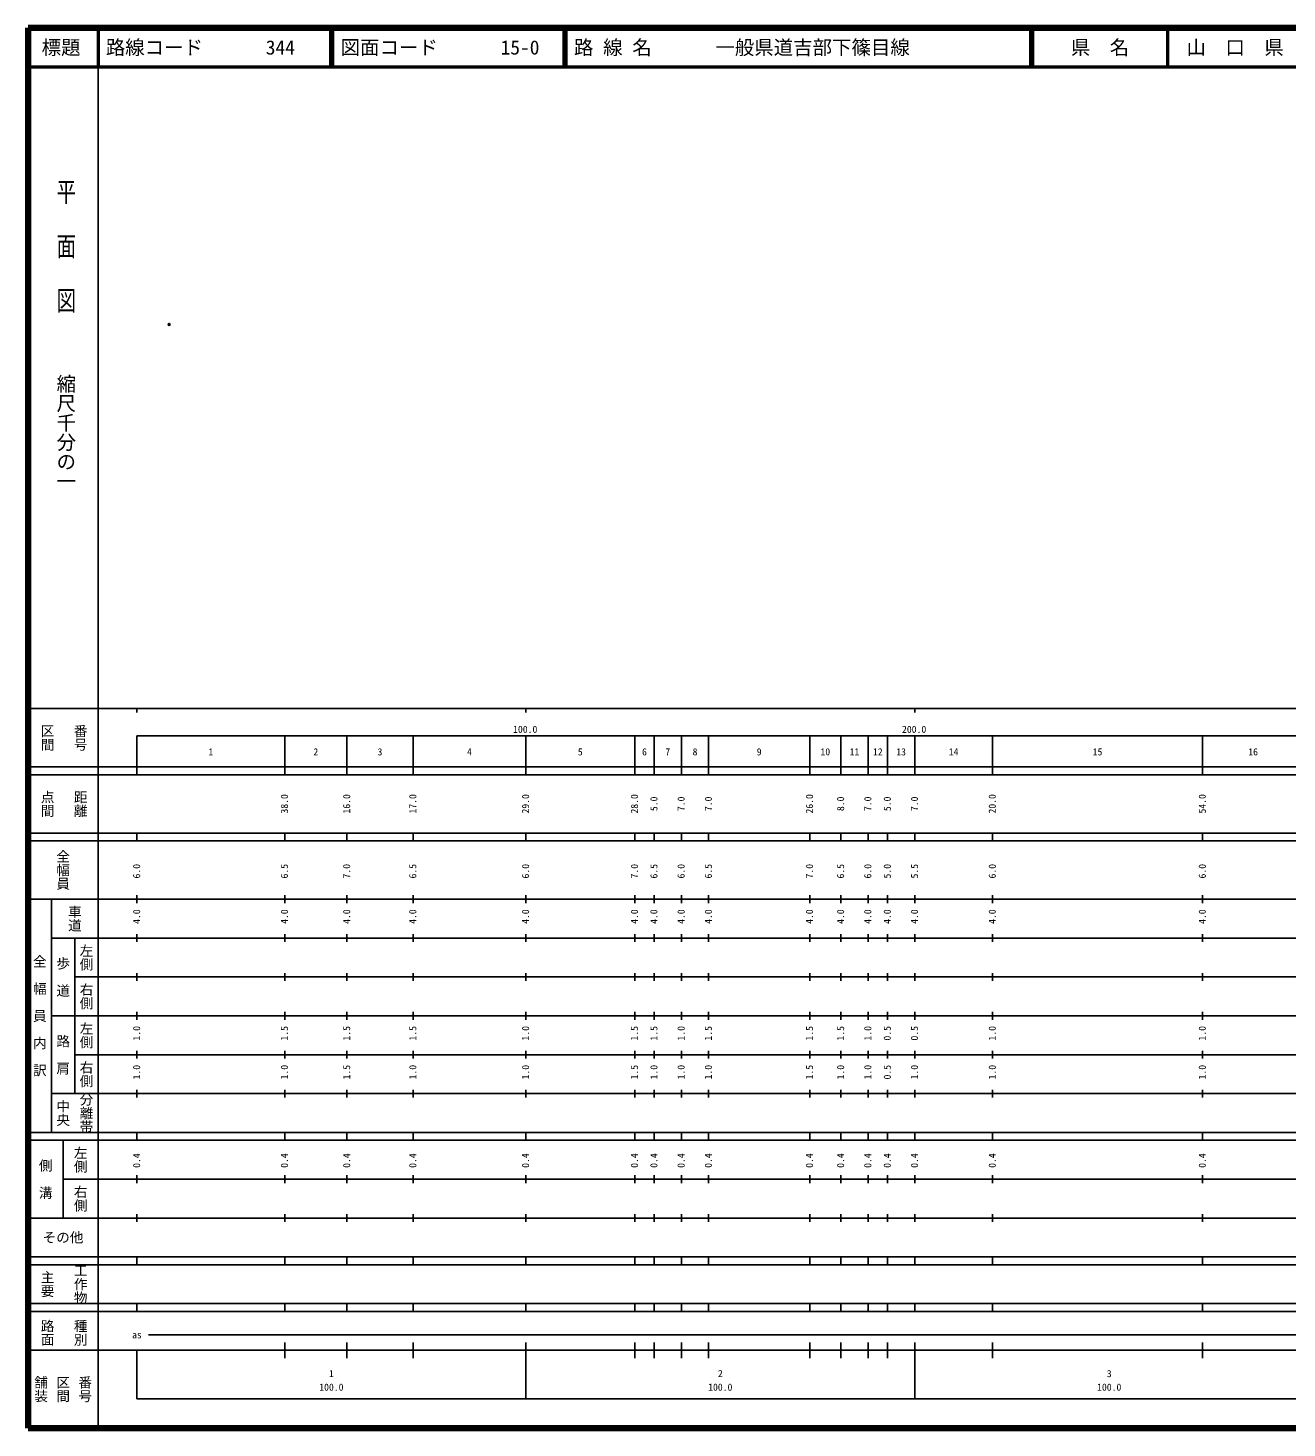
# Model space of a CAD drawing. Units: millimetres on the paper. Extents: x 40 to 680, y 20 to 380.
# Drawn here: x 40 to 363.7, y 20 to 380 of the extents above; entities that cross this region are included whole.
import ezdxf
from ezdxf.enums import TextEntityAlignment as Align

# ---------------------------------------------------------------- set-up
doc = ezdxf.new("R2010")
doc.units = ezdxf.units.MM
doc.header["$PDMODE"] = 32
doc.header["$PDSIZE"] = 0.5
doc.layers.add('M-OTRS', color=6, linetype='Continuous')
doc.layers.add('M-TTL-TXT', color=7, linetype='Continuous')
for name, color, linetype, lineweight in [('M-TTL', 2, 'Continuous', 140), ('M-TTL-BAND', 7, 'Continuous', 25), ('M-TTL-LINE', 7, 'Continuous', 50)]:
    doc.layers.add(name, color=color, linetype=linetype, lineweight=lineweight)
doc.styles.add('@ＭＳ ゴシック', font='')
doc.styles.add('ＭＳ ゴシック', font='')
doc.styles.get('@ＭＳ ゴシック').set_extended_font_data('@MS Gothic')
doc.styles.get('ＭＳ ゴシック').set_extended_font_data('MS Gothic')

msp = doc.modelspace()

# ---------------------------------------------------------------- linework, layer by layer
at = {"layer": 'M-OTRS'}
msp.add_point((76.274, 303.771), dxfattribs=at)
at = {"layer": 'M-TTL'}
for p, q in [((40, 380), (40, 20)), ((680, 380), (40, 380)), ((40, 20), (680, 20))]:
    msp.add_line(p, q, dxfattribs=at)
at = {"layer": 'M-TTL-BAND'}
for p, q in [((58, 370), (58, 20)), ((40, 205), (579, 205)), ((68, 205), (68, 204)), ((168, 205), (168, 204)), ((268, 205), (268, 204)), ((68, 198), (68, 188)), ((68, 198), (589, 198)), ((106, 188), (106, 198)), ((122, 188), (122, 198)), ((139, 188), (139, 198)), ((168, 188), (168, 198)), ((196, 188), (196, 198)), ((201, 188), (201, 198)), ((208, 188), (208, 198)), ((215, 188), (215, 198)), ((241, 188), (241, 198)), ((249, 188), (249, 198)), ((256, 188), (256, 198)), ((261, 188), (261, 198)), ((268, 188), (268, 198)), ((288, 188), (288, 198)), ((342, 188), (342, 198)), ((40, 190), (589, 190)), ((40, 188), (589, 188)), ((40, 173), (589, 173)), ((68, 171), (68, 173)), ((106, 171), (106, 173)), ((122, 171), (122, 173)), ((139, 171), (139, 173)), ((168, 171), (168, 173)), ((196, 171), (196, 173)), ((201, 171), (201, 173)), ((208, 171), (208, 173)), ((215, 171), (215, 173)), ((241, 171), (241, 173)), ((249, 171), (249, 173)), ((256, 171), (256, 173)), ((261, 171), (261, 173)), ((268, 171), (268, 173)), ((288, 171), (288, 173)), ((342, 171), (342, 173)), ((40, 171), (589, 171)), ((40, 156), (589, 156)), ((46, 96), (46, 156)), ((68, 155), (68, 157)), ((106, 155), (106, 157)), ((122, 155), (122, 157)), ((139, 155), (139, 157)), ((168, 155), (168, 157)), ((196, 155), (196, 157)), ((201, 155), (201, 157)), ((208, 155), (208, 157)), ((215, 155), (215, 157)), ((241, 155), (241, 157)), ((249, 155), (249, 157)), ((256, 155), (256, 157)), ((261, 155), (261, 157)), ((268, 155), (268, 157)), ((288, 155), (288, 157)), ((342, 155), (342, 157)), ((46, 146), (589, 146)), ((52, 146), (52, 106)), ((68, 145), (68, 147)), ((106, 145), (106, 147)), ((122, 145), (122, 147)), ((139, 145), (139, 147)), ((168, 145), (168, 147)), ((196, 145), (196, 147)), ((201, 145), (201, 147)), ((208, 145), (208, 147)), ((215, 145), (215, 147)), ((241, 145), (241, 147)), ((249, 145), (249, 147)), ((256, 145), (256, 147)), ((261, 145), (261, 147)), ((268, 145), (268, 147)), ((288, 145), (288, 147)), ((342, 145), (342, 147)), ((68, 135), (68, 137)), ((106, 135), (106, 137)), ((122, 135), (122, 137)), ((139, 135), (139, 137)), ((168, 135), (168, 137)), ((196, 135), (196, 137)), ((201, 135), (201, 137)), ((208, 135), (208, 137)), ((215, 135), (215, 137)), ((241, 135), (241, 137)), ((249, 135), (249, 137)), ((256, 135), (256, 137)), ((261, 135), (261, 137)), ((268, 135), (268, 137)), ((288, 135), (288, 137)), ((342, 135), (342, 137)), ((52, 136), (589, 136)), ((46, 126), (589, 126)), ((68, 125), (68, 127)), ((106, 125), (106, 127)), ((122, 125), (122, 127)), ((139, 125), (139, 127)), ((168, 125), (168, 127)), ((196, 125), (196, 127)), ((201, 125), (201, 127)), ((208, 125), (208, 127)), ((215, 125), (215, 127)), ((241, 125), (241, 127)), ((249, 125), (249, 127)), ((256, 125), (256, 127)), ((261, 125), (261, 127)), ((268, 125), (268, 127)), ((288, 125), (288, 127)), ((342, 125), (342, 127)), ((52, 116), (589, 116)), ((68, 115), (68, 117)), ((106, 115), (106, 117)), ((122, 115), (122, 117)), ((139, 115), (139, 117)), ((168, 115), (168, 117)), ((196, 115), (196, 117)), ((201, 115), (201, 117)), ((208, 115), (208, 117)), ((215, 115), (215, 117)), ((241, 115), (241, 117)), ((249, 115), (249, 117)), ((256, 115), (256, 117)), ((261, 115), (261, 117)), ((268, 115), (268, 117)), ((288, 115), (288, 117)), ((342, 115), (342, 117)), ((46, 106), (589, 106)), ((68, 105), (68, 107)), ((106, 105), (106, 107)), ((122, 105), (122, 107)), ((139, 105), (139, 107)), ((168, 105), (168, 107)), ((196, 105), (196, 107)), ((201, 105), (201, 107)), ((208, 105), (208, 107)), ((215, 105), (215, 107)), ((241, 105), (241, 107)), ((249, 105), (249, 107)), ((256, 105), (256, 107)), ((261, 105), (261, 107)), ((268, 105), (268, 107)), ((288, 105), (288, 107)), ((342, 105), (342, 107)), ((40, 96), (589, 96)), ((40, 94), (589, 94)), ((49, 94), (49, 74)), ((68, 94), (68, 96)), ((106, 94), (106, 96)), ((122, 94), (122, 96)), ((139, 94), (139, 96)), ((168, 94), (168, 96)), ((196, 94), (196, 96)), ((201, 94), (201, 96)), ((208, 94), (208, 96)), ((215, 94), (215, 96)), ((241, 94), (241, 96)), ((249, 94), (249, 96)), ((256, 94), (256, 96)), ((261, 94), (261, 96)), ((268, 94), (268, 96)), ((288, 94), (288, 96)), ((342, 94), (342, 96)), ((49, 84), (589, 84)), ((68, 83), (68, 85)), ((106, 83), (106, 85)), ((122, 83), (122, 85)), ((139, 83), (139, 85)), ((168, 83), (168, 85)), ((196, 83), (196, 85)), ((201, 83), (201, 85)), ((208, 83), (208, 85)), ((215, 83), (215, 85)), ((241, 83), (241, 85)), ((249, 83), (249, 85)), ((256, 83), (256, 85)), ((261, 83), (261, 85)), ((268, 83), (268, 85)), ((288, 83), (288, 85)), ((342, 83), (342, 85)), ((40, 74), (589, 74)), ((68, 73), (68, 75)), ((106, 73), (106, 75)), ((122, 73), (122, 75)), ((139, 73), (139, 75)), ((168, 73), (168, 75)), ((196, 73), (196, 75)), ((201, 73), (201, 75)), ((208, 73), (208, 75)), ((215, 73), (215, 75)), ((241, 73), (241, 75)), ((249, 73), (249, 75)), ((256, 73), (256, 75)), ((261, 73), (261, 75)), ((268, 73), (268, 75)), ((288, 73), (288, 75)), ((342, 73), (342, 75)), ((40, 64), (579, 64)), ((40, 62), (579, 62)), ((68, 62), (68, 64)), ((106, 62), (106, 64)), ((122, 62), (122, 64)), ((139, 62), (139, 64)), ((168, 62), (168, 64)), ((196, 62), (196, 64)), ((201, 62), (201, 64)), ((208, 62), (208, 64)), ((215, 62), (215, 64)), ((241, 62), (241, 64)), ((249, 62), (249, 64)), ((256, 62), (256, 64)), ((261, 62), (261, 64)), ((268, 62), (268, 64)), ((288, 62), (288, 64)), ((342, 62), (342, 64)), ((40, 52), (579, 52)), ((68, 50), (68, 52)), ((106, 50), (106, 52)), ((122, 50), (122, 52)), ((139, 50), (139, 52)), ((168, 50), (168, 52)), ((196, 50), (196, 52)), ((201, 50), (201, 52)), ((208, 50), (208, 52)), ((215, 50), (215, 52)), ((241, 50), (241, 52)), ((249, 50), (249, 52)), ((256, 50), (256, 52)), ((261, 50), (261, 52)), ((268, 50), (268, 52)), ((288, 50), (288, 52)), ((342, 50), (342, 52)), ((40, 50), (579, 50)), ((71, 44), (586, 44)), ((40, 40), (579, 40)), ((68, 40), (68, 27.5)), ((106, 38), (106, 42)), ((122, 38), (122, 42)), ((139, 38), (139, 42)), ((168, 27.5), (168, 42)), ((196, 38), (196, 42)), ((201, 38), (201, 42)), ((208, 38), (208, 42)), ((215, 38), (215, 42)), ((241, 38), (241, 42)), ((249, 38), (249, 42)), ((256, 38), (256, 42)), ((261, 38), (261, 42)), ((268, 27.5), (268, 42)), ((288, 38), (288, 42)), ((342, 38), (342, 42)), ((68, 27.5), (579, 27.5))]:
    msp.add_line(p, q, dxfattribs=at)
at = {"layer": 'M-TTL-LINE'}
for p, q in [((58, 380), (58, 370)), ((117.75, 380), (117.75, 370)), ((118.25, 380), (118.25, 370)), ((177.75, 380), (177.75, 370)), ((178.25, 380), (178.25, 370)), ((297.75, 380), (297.75, 370)), ((298.25, 380), (298.25, 370)), ((333, 380), (333, 370)), ((40, 370), (680, 370))]:
    msp.add_line(p, q, dxfattribs=at)

# ---------------------------------------------------------------- texts
at = {"layer": 'M-TTL-BAND', "style": '@ＭＳ ゴシック', "width": 1.4}
msp.add_text('平  面  図', height=3.666, rotation=270, dxfattribs=at).set_placement((49.777, 306.475), align=Align.MIDDLE_RIGHT)
at = {"layer": 'M-TTL-BAND', "style": '@ＭＳ ゴシック'}
msp.add_text('縮尺千分の一', height=3.666, rotation=270, dxfattribs=at).set_placement((49.777, 261.03), align=Align.MIDDLE_RIGHT)
for s, p in [('区間', (45, 197.5)), ('番号', (53.5, 197.5)), ('点間', (45, 180.5)), ('距離', (53.5, 180.5)), ('全幅員', (49, 163.5)), ('車道', (52, 151)), ('左側', (55, 141)), ('全\u3000幅\u3000員\u3000内\u3000訳', (43, 126)), ('歩\u3000道', (49, 136)), ('右側', (55, 131)), ('左側', (55, 121)), ('路\u3000肩', (49, 116)), ('右側', (55, 111)), ('分離帯', (55, 101)), ('中央', (49, 101)), ('左側', (53.5, 89)), ('側\u3000溝', (44.5, 84)), ('右側', (53.5, 79)), ('工作物', (53.5, 57)), ('主要', (45, 57)), ('路面', (45, 44.5)), ('種別', (53.5, 44.5)), ('舗装', (43.333, 30)), ('区間', (49, 30)), ('番号', (54.667, 30))]:
    msp.add_text(s, height=2.566, rotation=270, dxfattribs=at).set_placement(p, align=Align.MIDDLE_CENTER)
at = {"layer": 'M-TTL-BAND', "style": 'ＭＳ ゴシック'}
for s, p in [('100.0', (167.844, 198.195)), ('200.0', (267.844, 198.195)), ('1', (87, 192.405)), ('2', (114, 192.405)), ('3', (130.5, 192.405)), ('4', (153.5, 192.405)), ('5', (182, 192.405)), ('6', (198.5, 192.405)), ('7', (204.5, 192.405)), ('8', (211.5, 192.405)), ('9', (228, 192.405)), ('10', (245, 192.405)), ('11', (252.5, 192.405)), ('12', (258.5, 192.405)), ('13', (264.5, 192.405)), ('14', (278, 192.405)), ('15', (315, 192.405)), ('16', (355, 192.405)), ('as', (68, 42.5)), ('1', (118, 32.523)), ('2', (218, 32.523)), ('3', (318, 32.523)), ('100.0', (118, 29.033)), ('100.0', (218, 29.033)), ('100.0', (318, 29.033))]:
    msp.add_text(s, height=1.833, dxfattribs=at).set_placement(p, align=Align.BOTTOM_CENTER)
for s, p in [('38.0', (107.387, 180.5)), ('16.0', (123.387, 180.5)), ('17.0', (140.387, 180.5)), ('29.0', (169.387, 180.5)), ('28.0', (197.387, 180.5)), ('5.0', (202.387, 180.5)), ('7.0', (209.387, 180.5)), ('7.0', (216.387, 180.5)), ('26.0', (242.387, 180.5)), ('8.0', (250.387, 180.5)), ('7.0', (257.387, 180.5)), ('5.0', (262.387, 180.5)), ('7.0', (269.387, 180.5)), ('20.0', (289.387, 180.5)), ('54.0', (343.387, 180.5)), ('6.0', (69.387, 163.174)), ('6.5', (107.387, 163.174)), ('7.0', (123.387, 163.174)), ('6.5', (140.387, 163.174)), ('6.0', (169.387, 163.174)), ('7.0', (197.387, 163.174)), ('6.5', (202.387, 163.174)), ('6.0', (209.387, 163.174)), ('6.5', (216.387, 163.174)), ('7.0', (242.387, 163.174)), ('6.5', (250.387, 163.174)), ('6.0', (257.387, 163.174)), ('5.0', (262.387, 163.174)), ('5.5', (269.387, 163.174)), ('6.0', (289.387, 163.174)), ('6.0', (343.387, 163.174)), ('4.0', (69.387, 151.5)), ('4.0', (107.387, 151.5)), ('4.0', (123.387, 151.5)), ('4.0', (140.387, 151.5)), ('4.0', (169.387, 151.5)), ('4.0', (197.387, 151.5)), ('4.0', (202.387, 151.5)), ('4.0', (209.387, 151.5)), ('4.0', (216.387, 151.5)), ('4.0', (242.387, 151.5)), ('4.0', (250.387, 151.5)), ('4.0', (257.387, 151.5)), ('4.0', (262.387, 151.5)), ('4.0', (269.387, 151.5)), ('4.0', (289.387, 151.5)), ('4.0', (343.387, 151.5)), ('1.0', (69.387, 121.5)), ('1.5', (107.387, 121.5)), ('1.5', (123.387, 121.5)), ('1.5', (140.387, 121.5)), ('1.0', (169.387, 121.5)), ('1.5', (197.387, 121.5)), ('1.5', (202.387, 121.5)), ('1.0', (209.387, 121.5)), ('1.5', (216.387, 121.5)), ('1.5', (242.387, 121.5)), ('1.5', (250.387, 121.5)), ('1.0', (257.387, 121.5)), ('0.5', (262.387, 121.5)), ('0.5', (269.387, 121.5)), ('1.0', (289.387, 121.5)), ('1.0', (343.387, 121.5)), ('1.0', (69.387, 111.5)), ('1.0', (107.387, 111.5)), ('1.5', (123.387, 111.5)), ('1.0', (140.387, 111.5)), ('1.0', (169.387, 111.5)), ('1.5', (197.387, 111.5)), ('1.0', (202.387, 111.5)), ('1.0', (209.387, 111.5)), ('1.0', (216.387, 111.5)), ('1.5', (242.387, 111.5)), ('1.0', (250.387, 111.5)), ('1.0', (257.387, 111.5)), ('0.5', (262.387, 111.5)), ('1.0', (269.387, 111.5)), ('1.0', (289.387, 111.5)), ('1.0', (343.387, 111.5)), ('0.4', (69.387, 88.764)), ('0.4', (107.387, 88.764)), ('0.4', (123.387, 88.764)), ('0.4', (140.387, 88.764)), ('0.4', (169.387, 88.764)), ('0.4', (197.387, 88.764)), ('0.4', (202.387, 88.764)), ('0.4', (209.387, 88.764)), ('0.4', (216.387, 88.764)), ('0.4', (242.387, 88.764)), ('0.4', (250.387, 88.764)), ('0.4', (257.387, 88.764)), ('0.4', (262.387, 88.764)), ('0.4', (269.387, 88.764)), ('0.4', (289.387, 88.764)), ('0.4', (343.387, 88.764))]:
    msp.add_text(s, height=1.833, rotation=90, dxfattribs=at).set_placement(p, align=Align.BOTTOM_CENTER)
msp.add_text('その他', height=2.566, dxfattribs=at).set_placement((49, 69), align=Align.MIDDLE_CENTER)
at = {"layer": 'M-TTL-TXT', "style": 'ＭＳ ゴシック'}
for s, p in [('標題', (48.5, 375)), ('県\u3000名', (315.625, 375)), ('山\u3000口\u3000県', (350.375, 375))]:
    msp.add_text(s, height=3.666, dxfattribs=at).set_placement(p, align=Align.MIDDLE_CENTER)
for s, p in [('路線コード', (60, 375)), ('344', (101.142, 375)), ('図面コード', (120.38, 375)), ('15-0', (161.521, 375)), ('路 線 名', (180.38, 375)), ('一般県道吉部下篠目線', (216.734, 375))]:
    msp.add_text(s, height=3.666, dxfattribs=at).set_placement(p, align=Align.MIDDLE_LEFT)

doc.saveas('drawing.dxf')
